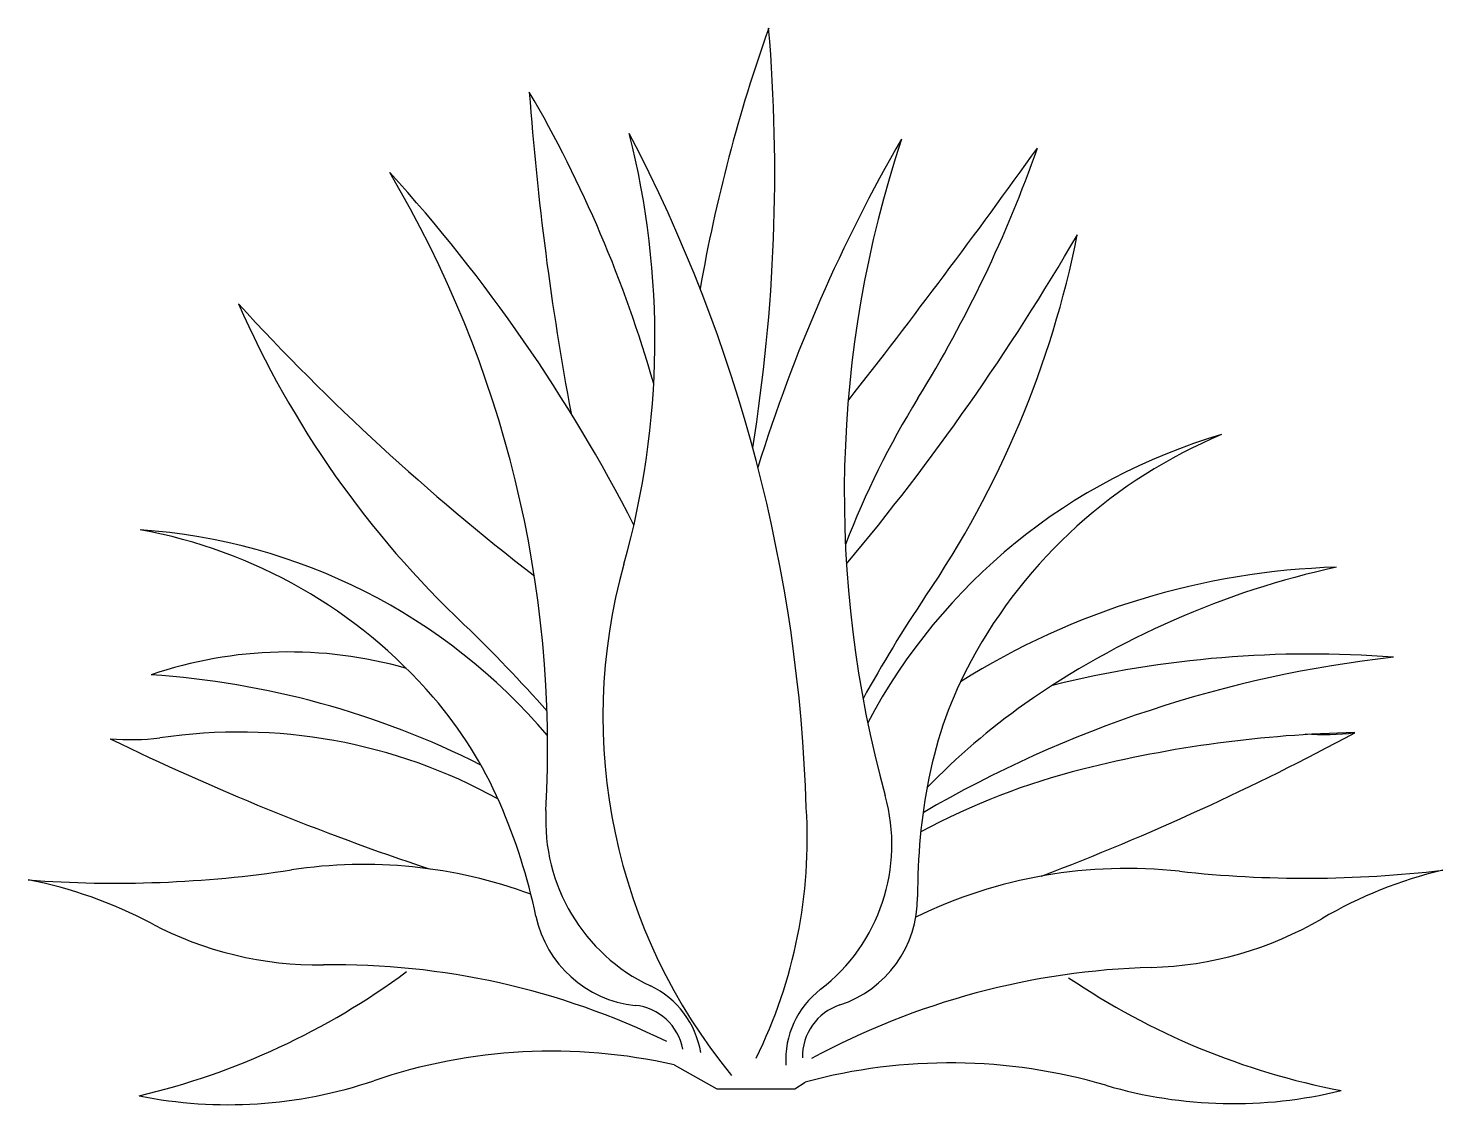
# Model space of a CAD drawing. Extents: x -0.437 to 0.432, y 0.005 to 0.666.
import ezdxf

# ---------------------------------------------------------------- set-up
doc = ezdxf.new("R2010")
doc.units = 0
doc.header["$MEASUREMENT"] = 0
doc.layers.get('0').update_dxf_attribs({"linetype": 'CONTINUOUS'})

msp = doc.modelspace()

# ---------------------------------------------------------------- linework, layer by layer
msp.add_lwpolyline([(-0.0405, 0.02963), (-0.01415, 0.01493), (0.03372, 0.01493), (0.04006, 0.01902)])
for centre, radius, start, end in [((0.94972, 0.33568), 0.98907, 160.46303, 170.05794), ((-1.03784, 0.57758), 1.05916, 350.82923, 4.81246), ((1.64064, 0.75691), 1.77481, 184.18872, 190.61879), ((-0.80305, 0.23423), 0.7799, 15.90987, 30.26256), ((-0.56526, 0.47567), 0.51298, 344.34289, 14.22397), ((-0.9114, 0.15908), 0.95249, 1.71501, 27.69146), ((0.95631, 0.10372), 0.98968, 150.01011, 162.78085), ((0.7591, 0.38038), 0.69506, 161.71811, 195.46303), ((-3.6436, 3.33851), 4.70949, 321.97775, 324.33555), ((-0.56916, 0.8574), 0.79701, 328.34423, 340.60249), ((-0.81322, 0.22373), 0.69506, 356.87773, 30.62266), ((-0.94674, -0.08868), 0.98968, 27.03668, 42.33066), ((-1.05173, 1.27185), 1.45644, 320.08688, 329.81085), ((-0.3873, 0.65848), 0.60626, 325.74689, 348.67892), ((0.76525, 1.48162), 1.45644, 222.52991, 232.25388), ((0.24725, 0.74042), 0.60626, 203.66185, 226.59388), ((0.57339, 0.15297), 0.54525, 148.34423, 158.88877), ((0.39677, 0.07081), 0.36042, 106.27715, 152.0422), ((0.41529, 0.1298), 0.31088, 112.6142, 151.55858), ((-0.39309, -0.00125), 0.36042, 40.29857, 86.06362), ((-0.42379, 0.05242), 0.31088, 40.78218, 79.72656), ((0.26277, 0.24359), 0.34696, 164.34289, 219.44755), ((0.37998, -0.12304), 0.45861, 91.70111, 122.23101), ((0.47927, -0.18196), 0.52951, 102.31196, 125.08505), ((0.81846, -0.15599), 0.84882, 146.11454, 151.07496), ((-0.75657, -0.31293), 0.84882, 41.2658, 46.22623), ((-0.27712, 0.02046), 0.26281, 74.04417, 108.75771), ((0.48154, -0.4472), 0.73162, 96.30077, 120.30169), ((0.35009, -0.37812), 0.66011, 85.55607, 103.87283), ((-0.39781, -0.25991), 0.53046, 63.26258, 86.08898), ((0.36663, 0.15615), 0.25554, 151.55858, 168.8242), ((-0.38189, 0.08856), 0.25554, 23.51657, 40.78218), ((0.41062, -0.08422), 0.41006, 125.08505, 136.16579), ((-0.3743, 0.38331), 0.15388, 265.35367, 276.72025), ((0.31642, 1.67358), 1.6058, 244.02993, 251.58385), ((-0.30781, -0.09461), 0.32869, 61.03905, 98.48205), ((-0.38558, 1.64654), 1.6058, 290.82299, 298.37692), ((0.39268, -0.51292), 0.74677, 91.15631, 104.12045), ((0.35871, 0.38642), 0.15388, 265.6866, 277.05317), ((0.31652, -0.2102), 0.43461, 104.12045, 118.22364), ((0.47128, 0.13548), 0.36221, 168.8242, 180.41059), ((-0.01918, 0.16508), 0.11245, 307.64733, 15.46303), ((-0.4797, 0.046), 0.36221, 11.93018, 23.51657), ((-0.00691, 0.17974), 0.11245, 176.87773, 244.69344), ((-0.26272, 0.16824), 0.30401, 333.7185, 3.6489), ((-0.38326, 0.85618), 0.71497, 265.67835, 278.66354), ((-0.23097, -0.14331), 0.29605, 69.74006, 98.66354), ((0.23762, -0.14576), 0.29605, 83.74331, 115.95675), ((0.3478, 0.85924), 0.71497, 263.74331, 276.72849), ((0.49351, -0.11275), 0.26917, 103.30319, 120.39755), ((-0.48802, -0.12108), 0.26917, 62.00929, 79.10365), ((0.03965, 0.13238), 0.06942, 288.19469, 0.41059), ((-0.25908, 0.30966), 0.21863, 242.00929, 270.84823), ((-0.05739, 0.13523), 0.06942, 191.93018, 264.14608), ((0.24669, 0.30799), 0.21863, 271.55862, 300.39755), ((-0.47198, 0.44716), 0.4485, 283.25673, 306.56181), ((-0.24897, -0.37337), 0.46448, 63.95526, 90.84823), ((0.26527, -0.37486), 0.46448, 91.55862, 118.45158), ((0.45362, 0.45431), 0.4485, 235.84503, 259.15011), ((-0.07854, 0.02824), 0.05513, 9.32393, 64.69344), ((0.08318, 0.03239), 0.05513, 127.64733, 183.01683), ((-0.06788, 0.0329), 0.03344, 11.04097, 84.14608), ((0.07177, 0.03466), 0.03344, 108.19469, 181.2998), ((-0.11547, -0.30216), 0.34015, 77.26812, 108.77672), ((0.12889, -0.30932), 0.34015, 73.63013, 105.13873), ((-0.31424, 0.28251), 0.27738, 258.58633, 288.77672), ((0.30294, 0.28318), 0.27738, 253.63013, 283.82052)]:
    msp.add_arc(centre, radius, start, end)

doc.saveas('drawing.dxf')
